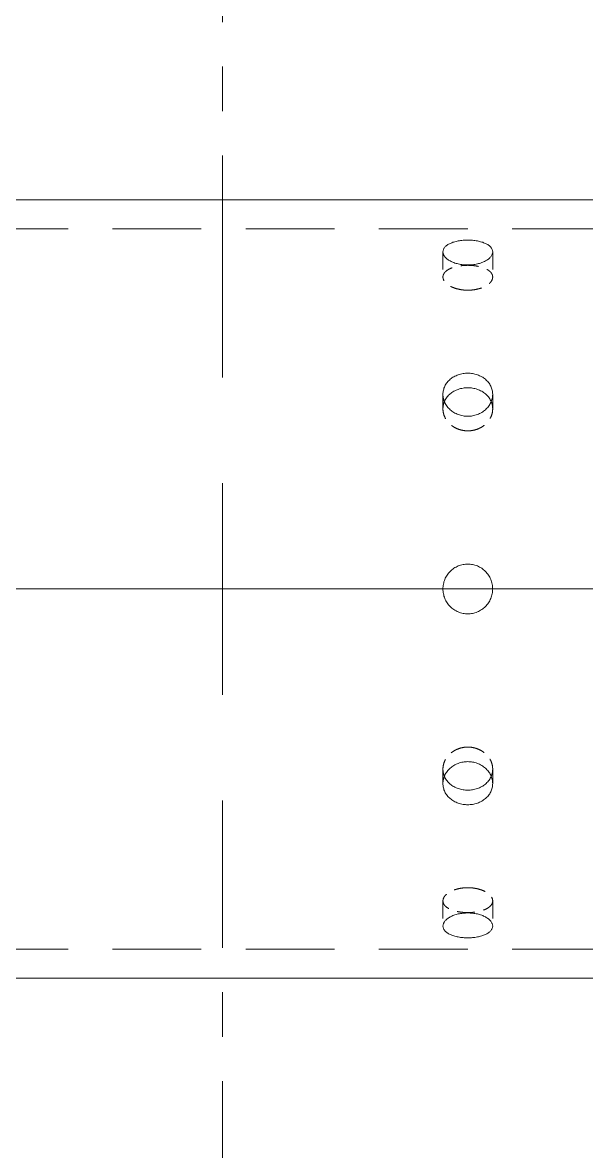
# Model space of a CAD drawing. Header units: millimetres. Extents: x -46397 to 283259, y -8690 to 23983.
# Drawn here: x 120066.3 to 120225, y 141.4 to 459 of the extents above; entities that cross this region are included whole.
import ezdxf

# ---------------------------------------------------------------- set-up
doc = ezdxf.new("R2010")
doc.units = ezdxf.units.MM
for name, pattern in [('CENTER', [2, 1.25, -0.25, 0.25, -0.25]), ('HIDDEN', [0.375, 0.25, -0.125]), ('HIDDENX2', [0.75, 0.5, -0.25])]:
    doc.linetypes.add(name, pattern=pattern)
for name, color, linetype, lineweight in [('DUONGCHINH', 7, 'Continuous', 25), ('DUONGTAM', 1, 'CENTER', 0), ('mDƯỜNG KHUẤT', 251, 'HIDDEN', 5), ('mDƯỜNG TÂM', 8, 'CENTER', 0)]:
    doc.layers.add(name, color=color, linetype=linetype, lineweight=lineweight)
doc.layers.add('flashshoot', color=7, linetype='Continuous')

# ---------------------------------------------------------------- blocks, each defined once
blk = doc.blocks.new('A$C90275d84')
at = {"color": 2, "linetype": 'Continuous', "lineweight": 0, "ltscale": 10}
for p, q in [((-109.55, 1960), (-109.55, -3000)), ((109.55, 1960), (109.55, -3000))]:
    blk.add_line(p, q, dxfattribs=at)
at = {"color": 1, "linetype": 'HIDDENX2', "lineweight": 0, "ltscale": 50}
for p, q in [((-101.37, 1960), (-101.37, -3000)), ((101.37, 1960), (101.37, -3000))]:
    blk.add_line(p, q, dxfattribs=at)
at = {"color": 1, "linetype": 'HIDDENX2', "lineweight": 0, "ltscale": 10}
for p, q in [((-94.87, -2083), (-87.79, -2083)), ((-54.77, -2083), (-50.68, -2083)), ((50.68, -2083), (54.77, -2083)), ((87.79, -2083), (94.87, -2083)), ((-94.87, -2097), (-87.79, -2097)), ((-54.77, -2097), (-50.68, -2097)), ((50.68, -2097), (54.77, -2097)), ((87.79, -2097), (94.87, -2097))]:
    blk.add_line(p, q, dxfattribs=at)
at = {"color": 2, "linetype": 'Continuous', "lineweight": 0, "ltscale": 10}
for points, knots in [([(-91.18, -2090), (-91.18, -2090.44), (-91.2, -2090.89), (-91.3, -2091.8), (-91.38, -2092.25), (-91.57, -2093.11), (-91.69, -2093.52), (-91.98, -2094.29), (-92.13, -2094.64), (-92.47, -2095.26), (-92.66, -2095.55), (-93.06, -2096.07), (-93.28, -2096.29), (-93.73, -2096.65), (-93.96, -2096.78), (-94.42, -2096.96), (-94.65, -2097), (-95.09, -2097), (-95.32, -2096.96), (-95.76, -2096.78), (-95.98, -2096.65), (-96.39, -2096.29), (-96.59, -2096.07), (-96.94, -2095.55), (-97.11, -2095.26), (-97.39, -2094.64), (-97.53, -2094.29), (-97.76, -2093.52), (-97.86, -2093.11), (-98.02, -2092.25), (-98.08, -2091.8), (-98.16, -2090.89), (-98.18, -2090.44), (-98.18, -2089.56), (-98.16, -2089.11), (-98.08, -2088.2), (-98.02, -2087.75), (-97.86, -2086.89), (-97.76, -2086.48), (-97.53, -2085.71), (-97.39, -2085.36), (-97.11, -2084.74), (-96.94, -2084.45), (-96.59, -2083.93), (-96.39, -2083.71), (-95.98, -2083.35), (-95.76, -2083.22), (-95.32, -2083.04), (-95.09, -2083), (-94.65, -2083), (-94.42, -2083.04), (-93.96, -2083.22), (-93.73, -2083.35), (-93.28, -2083.71), (-93.06, -2083.93), (-92.66, -2084.45), (-92.47, -2084.74), (-92.13, -2085.36), (-91.98, -2085.71), (-91.69, -2086.48), (-91.57, -2086.89), (-91.38, -2087.75), (-91.3, -2088.2), (-91.2, -2089.11), (-91.18, -2089.56), (-91.18, -2090)], [0, 0, 0, 0, 1.318789, 1.318789, 2.637578, 2.637578, 3.956368, 3.956368, 5.275157, 5.275157, 6.593945, 6.593945, 7.912734, 7.912734, 9.231522, 9.231522, 10.550311, 10.550311, 11.869099, 11.869099, 13.187888, 13.187888, 14.506676, 14.506676, 15.825465, 15.825465, 17.144254, 17.144254, 18.463043, 18.463043, 19.781833, 19.781833, 21.100622, 21.100622, 22.419411, 22.419411, 23.7382, 23.7382, 25.05699, 25.05699, 26.375779, 26.375779, 27.694567, 27.694567, 29.013356, 29.013356, 30.332144, 30.332144, 31.650933, 31.650933, 32.969721, 32.969721, 34.28851, 34.28851, 35.607298, 35.607298, 36.926087, 36.926087, 38.244876, 38.244876, 39.563665, 39.563665, 40.882454, 40.882454, 42.201244, 42.201244, 42.201244, 42.201244]), ([(-48.6, -2090), (-48.6, -2090.44), (-48.64, -2090.89), (-48.8, -2091.8), (-48.92, -2092.25), (-49.24, -2093.11), (-49.44, -2093.52), (-49.9, -2094.29), (-50.16, -2094.64), (-50.71, -2095.26), (-51.02, -2095.55), (-51.7, -2096.07), (-52.06, -2096.29), (-52.82, -2096.65), (-53.21, -2096.78), (-54, -2096.96), (-54.39, -2097), (-55.16, -2097), (-55.55, -2096.96), (-56.33, -2096.78), (-56.71, -2096.65), (-57.45, -2096.29), (-57.8, -2096.07), (-58.45, -2095.55), (-58.74, -2095.26), (-59.27, -2094.64), (-59.51, -2094.29), (-59.94, -2093.52), (-60.13, -2093.11), (-60.43, -2092.25), (-60.54, -2091.8), (-60.69, -2090.89), (-60.73, -2090.44), (-60.73, -2089.56), (-60.69, -2089.11), (-60.54, -2088.2), (-60.43, -2087.75), (-60.13, -2086.89), (-59.94, -2086.48), (-59.51, -2085.71), (-59.27, -2085.36), (-58.74, -2084.74), (-58.45, -2084.45), (-57.8, -2083.93), (-57.45, -2083.71), (-56.71, -2083.35), (-56.33, -2083.22), (-55.55, -2083.04), (-55.16, -2083), (-54.39, -2083), (-54, -2083.04), (-53.21, -2083.22), (-52.82, -2083.35), (-52.06, -2083.71), (-51.7, -2083.93), (-51.02, -2084.45), (-50.71, -2084.74), (-50.16, -2085.36), (-49.9, -2085.71), (-49.44, -2086.48), (-49.24, -2086.89), (-48.92, -2087.75), (-48.8, -2088.2), (-48.64, -2089.11), (-48.6, -2089.56), (-48.6, -2090)], [0, 0, 0, 0, 1.318789, 1.318789, 2.637578, 2.637578, 3.956368, 3.956368, 5.275157, 5.275157, 6.593945, 6.593945, 7.912734, 7.912734, 9.231522, 9.231522, 10.550311, 10.550311, 11.869099, 11.869099, 13.187888, 13.187888, 14.506676, 14.506676, 15.825465, 15.825465, 17.144254, 17.144254, 18.463043, 18.463043, 19.781833, 19.781833, 21.100622, 21.100622, 22.419411, 22.419411, 23.7382, 23.7382, 25.05699, 25.05699, 26.375779, 26.375779, 27.694567, 27.694567, 29.013356, 29.013356, 30.332144, 30.332144, 31.650933, 31.650933, 32.969721, 32.969721, 34.28851, 34.28851, 35.607298, 35.607298, 36.926087, 36.926087, 38.244876, 38.244876, 39.563665, 39.563665, 40.882454, 40.882454, 42.201244, 42.201244, 42.201244, 42.201244]), ([(-52.72, -2083.41), (-52.81, -2083.45), (-52.9, -2083.49), (-53.36, -2083.71), (-53.71, -2083.93), (-54.35, -2084.45), (-54.65, -2084.74), (-55.17, -2085.36), (-55.42, -2085.71), (-55.85, -2086.48), (-56.03, -2086.89), (-56.33, -2087.75), (-56.44, -2088.2), (-56.59, -2089.11), (-56.63, -2089.56), (-56.63, -2090.44), (-56.59, -2090.89), (-56.44, -2091.8), (-56.33, -2092.25), (-56.03, -2093.11), (-55.85, -2093.52), (-55.42, -2094.29), (-55.17, -2094.64), (-54.65, -2095.26), (-54.35, -2095.55), (-53.71, -2096.07), (-53.36, -2096.29), (-52.9, -2096.51), (-52.81, -2096.55), (-52.72, -2096.59)], [12.868165, 12.868165, 12.868165, 12.868165, 13.188536, 13.188536, 14.507389, 14.507389, 15.826243, 15.826243, 17.145097, 17.145097, 18.463951, 18.463951, 19.782805, 19.782805, 21.10166, 21.10166, 22.420514, 22.420514, 23.739368, 23.739368, 25.058222, 25.058222, 26.377077, 26.377077, 27.69593, 27.69593, 29.014783, 29.014783, 29.335155, 29.335155, 29.335155, 29.335155]), ([(-7, -2090), (-7, -2089.56), (-6.96, -2089.11), (-6.78, -2088.2), (-6.65, -2087.75), (-6.29, -2086.89), (-6.07, -2086.48), (-5.55, -2085.71), (-5.26, -2085.36), (-4.64, -2084.74), (-4.29, -2084.45), (-3.52, -2083.93), (-3.11, -2083.71), (-2.25, -2083.35), (-1.8, -2083.22), (-0.89, -2083.04), (-0.44, -2083), (0.44, -2083), (0.89, -2083.04), (1.8, -2083.22), (2.25, -2083.35), (3.11, -2083.71), (3.52, -2083.93), (4.29, -2084.45), (4.64, -2084.74), (5.26, -2085.36), (5.55, -2085.71), (6.07, -2086.48), (6.29, -2086.89), (6.65, -2087.75), (6.78, -2088.2), (6.96, -2089.11), (7, -2089.56), (7, -2090.44), (6.96, -2090.89), (6.78, -2091.8), (6.65, -2092.25), (6.29, -2093.11), (6.07, -2093.52), (5.55, -2094.29), (5.26, -2094.64), (4.64, -2095.26), (4.29, -2095.55), (3.52, -2096.07), (3.11, -2096.29), (2.25, -2096.65), (1.8, -2096.78), (0.89, -2096.96), (0.44, -2097), (-0.44, -2097), (-0.89, -2096.96), (-1.8, -2096.78), (-2.25, -2096.65), (-3.11, -2096.29), (-3.52, -2096.07), (-4.29, -2095.55), (-4.64, -2095.26), (-5.26, -2094.64), (-5.55, -2094.29), (-6.07, -2093.52), (-6.29, -2093.11), (-6.65, -2092.25), (-6.78, -2091.8), (-6.96, -2090.89), (-7, -2090.44), (-7, -2090)], [0, 0, 0, 0, 1.318789, 1.318789, 2.637578, 2.637578, 3.956368, 3.956368, 5.275157, 5.275157, 6.593945, 6.593945, 7.912734, 7.912734, 9.231522, 9.231522, 10.550311, 10.550311, 11.869099, 11.869099, 13.187888, 13.187888, 14.506676, 14.506676, 15.825465, 15.825465, 17.144254, 17.144254, 18.463043, 18.463043, 19.781833, 19.781833, 21.100622, 21.100622, 22.419411, 22.419411, 23.7382, 23.7382, 25.05699, 25.05699, 26.375779, 26.375779, 27.694567, 27.694567, 29.013356, 29.013356, 30.332144, 30.332144, 31.650933, 31.650933, 32.969721, 32.969721, 34.28851, 34.28851, 35.607298, 35.607298, 36.926087, 36.926087, 38.244876, 38.244876, 39.563665, 39.563665, 40.882454, 40.882454, 42.201244, 42.201244, 42.201244, 42.201244]), ([(48.6, -2090), (48.6, -2089.56), (48.64, -2089.11), (48.8, -2088.2), (48.92, -2087.75), (49.24, -2086.89), (49.44, -2086.48), (49.9, -2085.71), (50.16, -2085.36), (50.71, -2084.74), (51.02, -2084.45), (51.7, -2083.93), (52.06, -2083.71), (52.82, -2083.35), (53.21, -2083.22), (54, -2083.04), (54.39, -2083), (55.16, -2083), (55.55, -2083.04), (56.33, -2083.22), (56.71, -2083.35), (57.45, -2083.71), (57.8, -2083.93), (58.45, -2084.45), (58.74, -2084.74), (59.27, -2085.36), (59.51, -2085.71), (59.94, -2086.48), (60.13, -2086.89), (60.43, -2087.75), (60.54, -2088.2), (60.69, -2089.11), (60.73, -2089.56), (60.73, -2090.44), (60.69, -2090.89), (60.54, -2091.8), (60.43, -2092.25), (60.13, -2093.11), (59.94, -2093.52), (59.51, -2094.29), (59.27, -2094.64), (58.74, -2095.26), (58.45, -2095.55), (57.8, -2096.07), (57.45, -2096.29), (56.71, -2096.65), (56.33, -2096.78), (55.55, -2096.96), (55.16, -2097), (54.39, -2097), (54, -2096.96), (53.21, -2096.78), (52.82, -2096.65), (52.06, -2096.29), (51.7, -2096.07), (51.02, -2095.55), (50.71, -2095.26), (50.16, -2094.64), (49.9, -2094.29), (49.44, -2093.52), (49.24, -2093.11), (48.92, -2092.25), (48.8, -2091.8), (48.64, -2090.89), (48.6, -2090.44), (48.6, -2090)], [0, 0, 0, 0, 1.318789, 1.318789, 2.637578, 2.637578, 3.956368, 3.956368, 5.275157, 5.275157, 6.593945, 6.593945, 7.912734, 7.912734, 9.231522, 9.231522, 10.550311, 10.550311, 11.869099, 11.869099, 13.187888, 13.187888, 14.506676, 14.506676, 15.825465, 15.825465, 17.144254, 17.144254, 18.463043, 18.463043, 19.781833, 19.781833, 21.100622, 21.100622, 22.419411, 22.419411, 23.7382, 23.7382, 25.05699, 25.05699, 26.375779, 26.375779, 27.694567, 27.694567, 29.013356, 29.013356, 30.332144, 30.332144, 31.650933, 31.650933, 32.969721, 32.969721, 34.28851, 34.28851, 35.607298, 35.607298, 36.926087, 36.926087, 38.244876, 38.244876, 39.563665, 39.563665, 40.882454, 40.882454, 42.201244, 42.201244, 42.201244, 42.201244]), ([(52.72, -2096.59), (52.81, -2096.55), (52.9, -2096.51), (53.36, -2096.29), (53.71, -2096.07), (54.35, -2095.55), (54.65, -2095.26), (55.17, -2094.64), (55.42, -2094.29), (55.85, -2093.52), (56.03, -2093.11), (56.33, -2092.25), (56.44, -2091.8), (56.59, -2090.89), (56.63, -2090.44), (56.63, -2089.56), (56.59, -2089.11), (56.44, -2088.2), (56.33, -2087.75), (56.03, -2086.89), (55.85, -2086.48), (55.42, -2085.71), (55.17, -2085.36), (54.65, -2084.74), (54.35, -2084.45), (53.71, -2083.93), (53.36, -2083.71), (52.9, -2083.49), (52.81, -2083.45), (52.72, -2083.41)], [12.868165, 12.868165, 12.868165, 12.868165, 13.188536, 13.188536, 14.507389, 14.507389, 15.826243, 15.826243, 17.145097, 17.145097, 18.463951, 18.463951, 19.782805, 19.782805, 21.10166, 21.10166, 22.420514, 22.420514, 23.739368, 23.739368, 25.058222, 25.058222, 26.377077, 26.377077, 27.69593, 27.69593, 29.014783, 29.014783, 29.335155, 29.335155, 29.335155, 29.335155]), ([(91.18, -2090), (91.18, -2089.56), (91.2, -2089.11), (91.3, -2088.2), (91.38, -2087.75), (91.57, -2086.89), (91.69, -2086.48), (91.98, -2085.71), (92.13, -2085.36), (92.47, -2084.74), (92.66, -2084.45), (93.06, -2083.93), (93.28, -2083.71), (93.73, -2083.35), (93.96, -2083.22), (94.42, -2083.04), (94.65, -2083), (95.09, -2083), (95.32, -2083.04), (95.76, -2083.22), (95.98, -2083.35), (96.39, -2083.71), (96.59, -2083.93), (96.94, -2084.45), (97.11, -2084.74), (97.39, -2085.36), (97.53, -2085.71), (97.76, -2086.48), (97.86, -2086.89), (98.02, -2087.75), (98.08, -2088.2), (98.16, -2089.11), (98.18, -2089.56), (98.18, -2090.44), (98.16, -2090.89), (98.08, -2091.8), (98.02, -2092.25), (97.86, -2093.11), (97.76, -2093.52), (97.53, -2094.29), (97.39, -2094.64), (97.11, -2095.26), (96.94, -2095.55), (96.59, -2096.07), (96.39, -2096.29), (95.98, -2096.65), (95.76, -2096.78), (95.32, -2096.96), (95.09, -2097), (94.65, -2097), (94.42, -2096.96), (93.96, -2096.78), (93.73, -2096.65), (93.28, -2096.29), (93.06, -2096.07), (92.66, -2095.55), (92.47, -2095.26), (92.13, -2094.64), (91.98, -2094.29), (91.69, -2093.52), (91.57, -2093.11), (91.38, -2092.25), (91.3, -2091.8), (91.2, -2090.89), (91.18, -2090.44), (91.18, -2090)], [0, 0, 0, 0, 1.318789, 1.318789, 2.637578, 2.637578, 3.956368, 3.956368, 5.275157, 5.275157, 6.593945, 6.593945, 7.912734, 7.912734, 9.231522, 9.231522, 10.550311, 10.550311, 11.869099, 11.869099, 13.187888, 13.187888, 14.506676, 14.506676, 15.825465, 15.825465, 17.144254, 17.144254, 18.463043, 18.463043, 19.781833, 19.781833, 21.100622, 21.100622, 22.419411, 22.419411, 23.7382, 23.7382, 25.05699, 25.05699, 26.375779, 26.375779, 27.694567, 27.694567, 29.013356, 29.013356, 30.332144, 30.332144, 31.650933, 31.650933, 32.969721, 32.969721, 34.28851, 34.28851, 35.607298, 35.607298, 36.926087, 36.926087, 38.244876, 38.244876, 39.563665, 39.563665, 40.882454, 40.882454, 42.201244, 42.201244, 42.201244, 42.201244])]:
    blk.add_open_spline(points, degree=3, knots=knots, dxfattribs=at)
at = {"color": 1, "linetype": 'HIDDENX2', "lineweight": 0, "ltscale": 10}
for points, knots in [([(-84.08, -2090), (-84.08, -2089.56), (-84.1, -2089.11), (-84.2, -2088.2), (-84.28, -2087.75), (-84.48, -2086.89), (-84.6, -2086.48), (-84.88, -2085.71), (-85.04, -2085.36), (-85.38, -2084.74), (-85.57, -2084.45), (-85.97, -2083.93), (-86.19, -2083.71), (-86.64, -2083.35), (-86.88, -2083.22), (-87.34, -2083.04), (-87.57, -2083), (-88.01, -2083), (-88.23, -2083.04), (-88.68, -2083.22), (-88.89, -2083.35), (-89.3, -2083.71), (-89.5, -2083.93), (-89.86, -2084.45), (-90.02, -2084.74), (-90.3, -2085.36), (-90.43, -2085.71), (-90.66, -2086.48), (-90.76, -2086.89), (-90.92, -2087.75), (-90.98, -2088.2), (-91.06, -2089.11), (-91.08, -2089.56), (-91.08, -2090.44), (-91.06, -2090.89), (-90.98, -2091.8), (-90.92, -2092.25), (-90.76, -2093.11), (-90.66, -2093.52), (-90.43, -2094.29), (-90.3, -2094.64), (-90.02, -2095.26), (-89.86, -2095.55), (-89.5, -2096.07), (-89.3, -2096.29), (-88.89, -2096.65), (-88.68, -2096.78), (-88.23, -2096.96), (-88.01, -2097), (-87.57, -2097), (-87.34, -2096.96), (-86.88, -2096.78), (-86.64, -2096.65), (-86.19, -2096.29), (-85.97, -2096.07), (-85.57, -2095.55), (-85.38, -2095.26), (-85.04, -2094.64), (-84.88, -2094.29), (-84.6, -2093.52), (-84.48, -2093.11), (-84.28, -2092.25), (-84.2, -2091.8), (-84.1, -2090.89), (-84.08, -2090.44), (-84.08, -2090)], [0, 0, 0, 0, 1.318854, 1.318854, 2.637708, 2.637708, 3.956563, 3.956563, 5.275417, 5.275417, 6.59427, 6.59427, 7.913123, 7.913123, 9.231977, 9.231977, 10.55083, 10.55083, 11.869683, 11.869683, 13.188536, 13.188536, 14.507389, 14.507389, 15.826243, 15.826243, 17.145097, 17.145097, 18.463951, 18.463951, 19.782805, 19.782805, 21.10166, 21.10166, 22.420514, 22.420514, 23.739368, 23.739368, 25.058222, 25.058222, 26.377077, 26.377077, 27.69593, 27.69593, 29.014783, 29.014783, 30.333636, 30.333636, 31.652489, 31.652489, 32.971343, 32.971343, 34.290196, 34.290196, 35.609049, 35.609049, 36.927902, 36.927902, 38.246757, 38.246757, 39.565611, 39.565611, 40.884465, 40.884465, 42.203319, 42.203319, 42.203319, 42.203319]), ([(-44.5, -2090), (-44.5, -2089.56), (-44.54, -2089.11), (-44.7, -2088.2), (-44.82, -2087.75), (-45.14, -2086.89), (-45.34, -2086.48), (-45.8, -2085.71), (-46.06, -2085.36), (-46.61, -2084.74), (-46.93, -2084.45), (-47.6, -2083.93), (-47.97, -2083.71), (-48.73, -2083.35), (-49.12, -2083.22), (-49.91, -2083.04), (-50.3, -2083), (-51.07, -2083), (-51.46, -2083.04), (-52.14, -2083.2), (-52.43, -2083.29), (-52.72, -2083.41)], [0, 0, 0, 0, 1.318854, 1.318854, 2.637708, 2.637708, 3.956563, 3.956563, 5.275417, 5.275417, 6.59427, 6.59427, 7.913123, 7.913123, 9.231977, 9.231977, 10.55083, 10.55083, 11.869683, 11.869683, 12.868165, 12.868165, 12.868165, 12.868165]), ([(52.72, -2083.41), (52.43, -2083.29), (52.14, -2083.2), (51.46, -2083.04), (51.07, -2083), (50.3, -2083), (49.91, -2083.04), (49.12, -2083.22), (48.73, -2083.35), (47.97, -2083.71), (47.6, -2083.93), (46.93, -2084.45), (46.61, -2084.74), (46.06, -2085.36), (45.8, -2085.71), (45.34, -2086.48), (45.14, -2086.89), (44.82, -2087.75), (44.7, -2088.2), (44.54, -2089.11), (44.5, -2089.56), (44.5, -2090)], [29.335155, 29.335155, 29.335155, 29.335155, 30.333636, 30.333636, 31.652489, 31.652489, 32.971343, 32.971343, 34.290196, 34.290196, 35.609049, 35.609049, 36.927902, 36.927902, 38.246757, 38.246757, 39.565611, 39.565611, 40.884465, 40.884465, 42.203319, 42.203319, 42.203319, 42.203319]), ([(84.08, -2090), (84.08, -2090.44), (84.1, -2090.89), (84.2, -2091.8), (84.28, -2092.25), (84.48, -2093.11), (84.6, -2093.52), (84.88, -2094.29), (85.04, -2094.64), (85.38, -2095.26), (85.57, -2095.55), (85.97, -2096.07), (86.19, -2096.29), (86.64, -2096.65), (86.88, -2096.78), (87.34, -2096.96), (87.57, -2097), (88.01, -2097), (88.23, -2096.96), (88.68, -2096.78), (88.89, -2096.65), (89.3, -2096.29), (89.5, -2096.07), (89.86, -2095.55), (90.02, -2095.26), (90.3, -2094.64), (90.43, -2094.29), (90.66, -2093.52), (90.76, -2093.11), (90.92, -2092.25), (90.98, -2091.8), (91.06, -2090.89), (91.08, -2090.44), (91.08, -2089.56), (91.06, -2089.11), (90.98, -2088.2), (90.92, -2087.75), (90.76, -2086.89), (90.66, -2086.48), (90.43, -2085.71), (90.3, -2085.36), (90.02, -2084.74), (89.86, -2084.45), (89.5, -2083.93), (89.3, -2083.71), (88.89, -2083.35), (88.68, -2083.22), (88.23, -2083.04), (88.01, -2083), (87.57, -2083), (87.34, -2083.04), (86.88, -2083.22), (86.64, -2083.35), (86.19, -2083.71), (85.97, -2083.93), (85.57, -2084.45), (85.38, -2084.74), (85.04, -2085.36), (84.88, -2085.71), (84.6, -2086.48), (84.48, -2086.89), (84.28, -2087.75), (84.2, -2088.2), (84.1, -2089.11), (84.08, -2089.56), (84.08, -2090)], [0, 0, 0, 0, 1.318854, 1.318854, 2.637708, 2.637708, 3.956563, 3.956563, 5.275417, 5.275417, 6.59427, 6.59427, 7.913123, 7.913123, 9.231977, 9.231977, 10.55083, 10.55083, 11.869683, 11.869683, 13.188536, 13.188536, 14.507389, 14.507389, 15.826243, 15.826243, 17.145097, 17.145097, 18.463951, 18.463951, 19.782805, 19.782805, 21.10166, 21.10166, 22.420514, 22.420514, 23.739368, 23.739368, 25.058222, 25.058222, 26.377077, 26.377077, 27.69593, 27.69593, 29.014783, 29.014783, 30.333636, 30.333636, 31.652489, 31.652489, 32.971343, 32.971343, 34.290196, 34.290196, 35.609049, 35.609049, 36.927902, 36.927902, 38.246757, 38.246757, 39.565611, 39.565611, 40.884465, 40.884465, 42.203319, 42.203319, 42.203319, 42.203319]), ([(-52.72, -2096.59), (-52.43, -2096.71), (-52.14, -2096.8), (-51.46, -2096.96), (-51.07, -2097), (-50.3, -2097), (-49.91, -2096.96), (-49.12, -2096.78), (-48.73, -2096.65), (-47.97, -2096.29), (-47.6, -2096.07), (-46.93, -2095.55), (-46.61, -2095.26), (-46.06, -2094.64), (-45.8, -2094.29), (-45.34, -2093.52), (-45.14, -2093.11), (-44.82, -2092.25), (-44.7, -2091.8), (-44.54, -2090.89), (-44.5, -2090.44), (-44.5, -2090)], [29.335155, 29.335155, 29.335155, 29.335155, 30.333636, 30.333636, 31.652489, 31.652489, 32.971343, 32.971343, 34.290196, 34.290196, 35.609049, 35.609049, 36.927902, 36.927902, 38.246757, 38.246757, 39.565611, 39.565611, 40.884465, 40.884465, 42.203319, 42.203319, 42.203319, 42.203319]), ([(44.5, -2090), (44.5, -2090.44), (44.54, -2090.89), (44.7, -2091.8), (44.82, -2092.25), (45.14, -2093.11), (45.34, -2093.52), (45.8, -2094.29), (46.06, -2094.64), (46.61, -2095.26), (46.93, -2095.55), (47.6, -2096.07), (47.97, -2096.29), (48.73, -2096.65), (49.12, -2096.78), (49.91, -2096.96), (50.3, -2097), (51.07, -2097), (51.46, -2096.96), (52.14, -2096.8), (52.43, -2096.71), (52.72, -2096.59)], [0, 0, 0, 0, 1.318854, 1.318854, 2.637708, 2.637708, 3.956563, 3.956563, 5.275417, 5.275417, 6.59427, 6.59427, 7.913123, 7.913123, 9.231977, 9.231977, 10.55083, 10.55083, 11.869683, 11.869683, 12.868165, 12.868165, 12.868165, 12.868165])]:
    blk.add_open_spline(points, degree=3, knots=knots, dxfattribs=at)
at = {"layer": 'DUONGTAM', "ltscale": 100}
blk.add_line((0, 2440), (0, -3000), dxfattribs=at)
blk = doc.blocks.new('A$Cda035db7')
at = {"layer": 'DUONGTAM', "ltscale": 200}
blk.add_line((0, -3546.23), (0, 3546.23), dxfattribs=at)
blk = doc.blocks.new('*U100')
at = {"layer": 'mDƯỜNG TÂM', "color": 0, "ltscale": 50, "transparency": 16777216}
for p, q in [((0, 59.5), (0, 301)), ((59.5, 0), (301, 0)), ((0, -301), (0, -59.5))]:
    blk.add_line(p, q, dxfattribs=at)
at = {"layer": 'mDƯỜNG TÂM', "color": 0, "linetype": 'Continuous', "ltscale": 50, "transparency": 16777216}
for p, q in [((0, -29.75), (0, 29.75)), ((-29.75, 0), (29.75, 0))]:
    blk.add_line(p, q, dxfattribs=at)
blk = doc.blocks.new('MH1-2')
at = {"layer": 'DUONGCHINH'}
blk.add_circle((0, 0), 320, dxfattribs=at)
at = {"layer": 'mDƯỜNG KHUẤT', "ltscale": 50}
for centre, radius in [((0, 0), 231), ((0, 0.09), 228.5), ((0, 0.09), 218.5)]:
    blk.add_circle(centre, radius, dxfattribs=at)
at = {"layer": 'mDƯỜNG KHUẤT', "ltscale": 5}
blk.add_arc((0, 0.09), 228.5, 206.2576, 270, dxfattribs=at)
at = {"layer": 'mDƯỜNG TÂM', "color": 8, "ltscale": 50}
blk.add_circle((0, 0), 292.5, dxfattribs=at)
blk.add_blockref('*U100', (0, 0), dxfattribs=at)

msp = doc.modelspace()

# ---------------------------------------------------------------- block references
msp.add_blockref('MH1-2', (120122.61, 299.65, -1.5))
at = {"layer": 'flashshoot', "rotation": 270}
for name in ['A$Cda035db7', 'A$C90275d84']:
    msp.add_blockref(name, (122281.61, 299.65, -1.5), dxfattribs=at)

doc.saveas('drawing.dxf')
